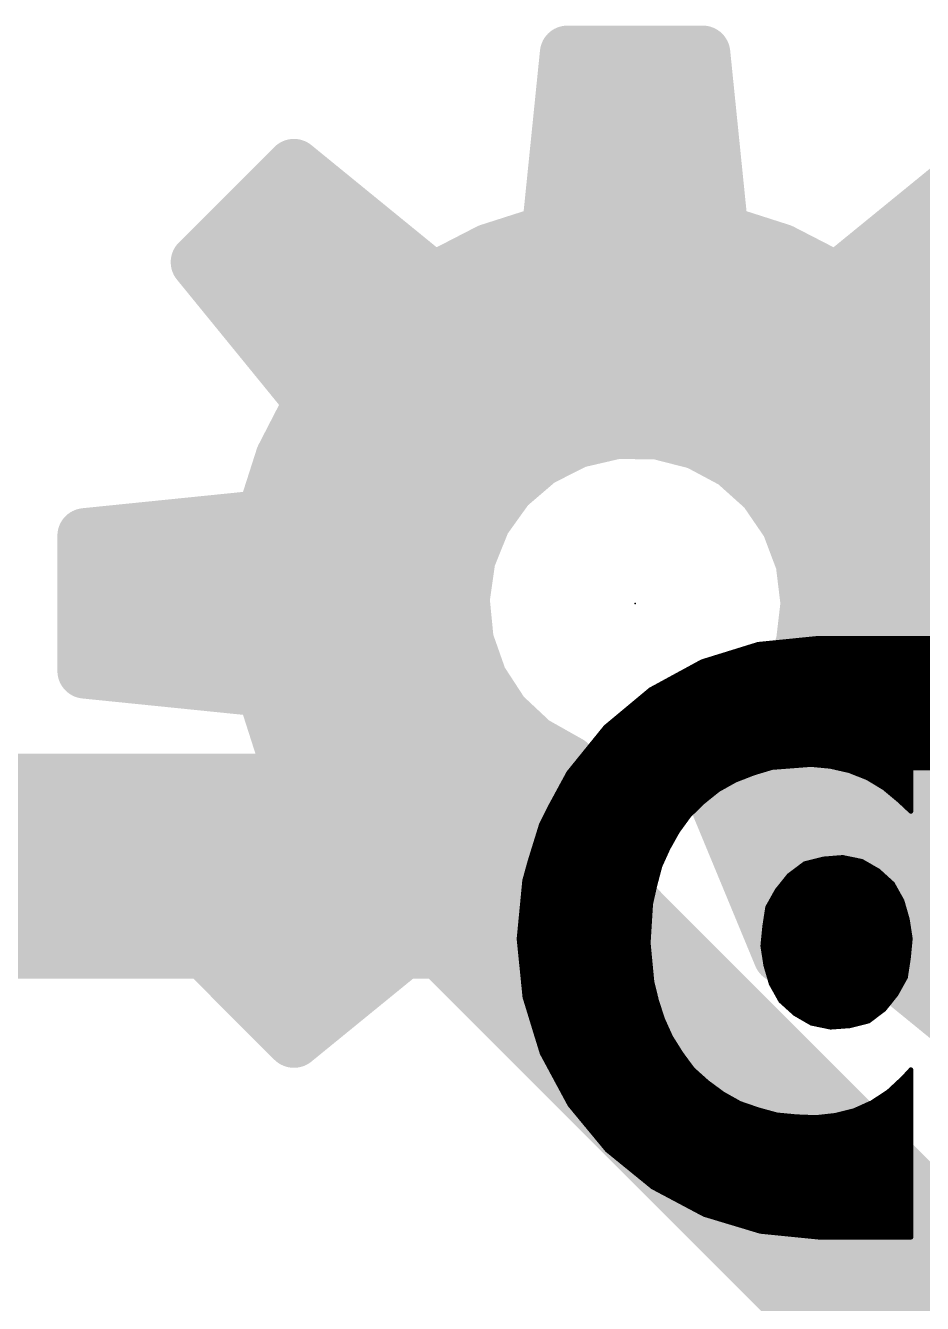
# Model space of a CAD drawing. Extents: x -33 to 53.6, y -18.3 to 32.5.
# Drawn here: x 18.67 to 21.098, y 16.52 to 19.979 of the extents above; entities that cross this region are included whole.
import ezdxf

# ---------------------------------------------------------------- set-up
doc = ezdxf.new("R2010")
doc.units = 0
for name, color, linetype in [('16', 132, 'CONTINUOUS'), ('21', 41, 'CONTINUOUS'), ('22', 40, 'CONTINUOUS'), ('24', 53, 'CONTINUOUS')]:
    doc.layers.add(name, color=color, linetype=linetype)

msp = doc.modelspace()

# ---------------------------------------------------------------- linework, layer by layer
at = {"layer": '16', "const_width": 0.6096}
for points in [[(19.8882, 17.7038), (12.7, 17.7038)], [(21.971, 15.621), (19.8882, 17.7038)]]:
    msp.add_lwpolyline(points, dxfattribs=at)
at = {"layer": '16', "const_width": 0.3048}
for points in [[(19.996, 17.8116, 1), (19.7804, 17.596)], [(19.8882, 17.5514, 1), (19.8882, 17.8562)]]:
    msp.add_lwpolyline(points, format="xyb", dxfattribs=at)
at = {"layer": '21', "const_width": 0.0127}
for points in [[(20.6527, 18.3041), (20.5012, 18.2571)], [(20.6419, 18.3007), (24.3635, 18.3007)], [(20.8106, 18.32), (20.6527, 18.3041)], [(20.7453, 18.3134), (24.2656, 18.3134)], [(20.8634, 18.3205), (20.8106, 18.32)], [(24.195, 18.3205), (20.8634, 18.3205)], [(20.5012, 18.2571), (20.3619, 18.1813)], [(20.5191, 18.2626), (24.489, 18.2626)], [(20.56, 18.2753), (24.4509, 18.2753)], [(20.6009, 18.288), (24.41, 18.288)], [(20.4413, 18.2245), (24.57, 18.2245)], [(20.4647, 18.2372), (24.5466, 18.2372)], [(20.488, 18.2499), (24.5219, 18.2499)], [(20.3712, 18.1864), (24.637, 18.1864)], [(20.3946, 18.1991), (24.6168, 18.1991)], [(20.4179, 18.2118), (24.5934, 18.2118)], [(20.3619, 18.1813), (20.2401, 18.0798)], [(20.3375, 18.161), (24.6737, 18.161)], [(20.3527, 18.1737), (24.6568, 18.1737)], [(20.2918, 18.1229), (24.7199, 18.1229)], [(20.307, 18.1356), (24.7045, 18.1356)], [(20.3223, 18.1483), (24.6891, 18.1483)], [(20.2461, 18.0848), (24.7628, 18.0848)], [(20.2613, 18.0975), (24.7498, 18.0975)], [(20.2766, 18.1102), (24.7353, 18.1102)], [(20.2401, 18.0798), (20.1403, 17.9566)], [(20.2236, 18.0594), (24.7876, 18.0594)], [(20.2339, 18.0721), (24.7758, 18.0721)], [(20.1927, 18.0213), (24.8191, 18.0213)], [(20.203, 18.034), (24.8086, 18.034)], [(20.2133, 18.0467), (24.7981, 18.0467)], [(20.1618, 17.9832), (24.8504, 17.9832)], [(20.1721, 17.9959), (24.84, 17.9959)], [(20.1824, 18.0086), (24.8296, 18.0086)], [(20.6907, 17.9707), (20.7961, 17.9788)], [(20.7961, 17.9788), (20.8486, 17.9738)], [(20.1403, 17.9566), (20.0899, 17.8637)], [(20.1341, 17.9451), (20.6138, 17.9451)], [(20.1413, 17.9578), (20.6482, 17.9578)], [(20.1516, 17.9705), (20.69, 17.9705)], [(20.5911, 17.9363), (20.6401, 17.9554)], [(20.6401, 17.9554), (20.6907, 17.9707)], [(20.8486, 17.9738), (20.9001, 17.9621)], [(20.8632, 17.9705), (24.2662, 17.9705)], [(20.9001, 17.9621), (20.9492, 17.9427)], [(20.9109, 17.9578), (21.0666, 17.9578)], [(20.9432, 17.9451), (21.0666, 17.9451)], [(21.0666, 17.9578), (21.0675, 17.9691)], [(21.0666, 17.852), (21.0666, 17.9578)], [(21.0675, 17.9691), (21.3726, 17.9691)], [(20.1203, 17.9197), (20.5614, 17.9197)], [(20.1272, 17.9324), (20.5842, 17.9324)], [(20.5039, 17.8775), (20.5449, 17.9105)], [(20.5449, 17.9105), (20.5911, 17.9363)], [(20.9492, 17.9427), (20.9944, 17.9154)], [(20.9663, 17.9324), (21.0666, 17.9324)], [(20.9872, 17.9197), (21.0666, 17.9197)], [(20.9944, 17.9154), (21.035, 17.8816)], [(20.0996, 17.8816), (20.509, 17.8816)], [(20.1065, 17.8943), (20.5248, 17.8943)], [(20.1134, 17.907), (20.5405, 17.907)], [(20.4661, 17.8408), (20.5039, 17.8775)], [(21.0044, 17.907), (21.0666, 17.907)], [(21.0197, 17.8943), (21.0666, 17.8943)], [(21.0349, 17.8816), (21.0666, 17.8816)], [(21.035, 17.8816), (21.0666, 17.852)], [(20.0899, 17.8637), (20.0663, 17.8165)], [(20.0798, 17.8435), (20.4689, 17.8435)], [(20.0861, 17.8562), (20.482, 17.8562)], [(20.0927, 17.8689), (20.4951, 17.8689)], [(20.435, 17.7981), (20.4661, 17.8408)], [(21.0485, 17.8689), (21.0666, 17.8689)], [(21.0621, 17.8562), (21.0666, 17.8562)], [(20.0663, 17.8165), (20.035, 17.7155)], [(20.0629, 17.8054), (20.4403, 17.8054)], [(20.0672, 17.8181), (20.4496, 17.8181)], [(20.0735, 17.8308), (20.4588, 17.8308)], [(20.055, 17.78), (20.4249, 17.78)], [(20.059, 17.7927), (20.432, 17.7927)], [(20.4093, 17.7521), (20.435, 17.7981)], [(20.0432, 17.7419), (20.4047, 17.7419)], [(20.0471, 17.7546), (20.4107, 17.7546)], [(20.0511, 17.7673), (20.4178, 17.7673)], [(20.3874, 17.704), (20.4093, 17.7521)], [(20.035, 17.7155), (20.021, 17.6646)], [(20.0318, 17.7038), (20.3873, 17.7038)], [(20.0353, 17.7165), (20.3931, 17.7165)], [(20.0393, 17.7292), (20.3989, 17.7292)], [(20.3739, 17.6529), (20.3874, 17.704)], [(20.7792, 17.7104), (20.7369, 17.6787)], [(20.7704, 17.7038), (20.9563, 17.7038)], [(20.83, 17.7233), (20.7792, 17.7104)], [(20.8033, 17.7165), (20.9342, 17.7165)], [(20.8818, 17.7275), (20.83, 17.7233)], [(20.9336, 17.7169), (20.8818, 17.7275)], [(20.9785, 17.691), (20.9336, 17.7169)], [(20.0248, 17.6784), (20.3806, 17.6784)], [(20.0283, 17.6911), (20.384, 17.6911)], [(20.7369, 17.6787), (20.7045, 17.6384)], [(20.7366, 17.6784), (20.9924, 17.6784)], [(20.7534, 17.6911), (20.9783, 17.6911)], [(21.017, 17.656), (20.9785, 17.691)], [(20.021, 17.6646), (20.0058, 17.5068)], [(20.0187, 17.6403), (20.371, 17.6403)], [(20.0199, 17.653), (20.3739, 17.653)], [(20.0213, 17.6657), (20.3773, 17.6657)], [(20.3623, 17.6014), (20.3739, 17.6529)], [(20.7045, 17.6384), (20.6787, 17.5923)], [(20.706, 17.6403), (21.0257, 17.6403)], [(20.7162, 17.653), (21.0187, 17.653)], [(20.7264, 17.6657), (21.0063, 17.6657)], [(21.0427, 17.6098), (21.017, 17.656)], [(20.015, 17.6022), (20.3624, 17.6022)], [(20.0162, 17.6149), (20.3653, 17.6149)], [(20.0175, 17.6276), (20.3682, 17.6276)], [(20.3557, 17.496), (20.3623, 17.6014)], [(20.6843, 17.6022), (21.0449, 17.6022)], [(20.6913, 17.6149), (21.0399, 17.6149)], [(20.6984, 17.6276), (21.0328, 17.6276)], [(21.0571, 17.5597), (21.0427, 17.6098)], [(20.0113, 17.5641), (20.36, 17.5641)], [(20.0126, 17.5768), (20.3607, 17.5768)], [(20.0138, 17.5895), (20.3615, 17.5895)], [(20.6787, 17.5923), (20.6707, 17.54)], [(20.6744, 17.5641), (21.0559, 17.5641)], [(20.6763, 17.5768), (21.0522, 17.5768)], [(20.6783, 17.5895), (21.0485, 17.5895)], [(20.0089, 17.5387), (20.3584, 17.5387)], [(20.0101, 17.5514), (20.3592, 17.5514)], [(20.6707, 17.54), (20.6656, 17.4878)], [(20.6705, 17.5387), (21.0603, 17.5387)], [(20.6724, 17.5514), (21.0584, 17.5514)], [(21.0651, 17.5075), (21.0571, 17.5597)], [(20.0058, 17.5068), (20.0217, 17.3489)], [(20.0064, 17.5133), (20.3568, 17.5133)], [(20.0064, 17.5006), (20.356, 17.5006)], [(20.0076, 17.526), (20.3576, 17.526)], [(20.3657, 17.3908), (20.3557, 17.496)], [(20.6669, 17.5006), (21.0644, 17.5006)], [(20.6681, 17.5133), (21.0642, 17.5133)], [(20.6693, 17.526), (21.0623, 17.526)], [(21.0601, 17.4552), (21.0651, 17.5075)], [(20.0077, 17.4879), (20.3565, 17.4879)], [(20.009, 17.4752), (20.3577, 17.4752)], [(20.0102, 17.4625), (20.3589, 17.4625)], [(20.6656, 17.4879), (21.0632, 17.4879)], [(20.6656, 17.4878), (20.6737, 17.4355)], [(20.6676, 17.4752), (21.062, 17.4752)], [(20.6695, 17.4625), (21.0608, 17.4625)], [(20.0115, 17.4498), (20.3601, 17.4498)], [(20.0128, 17.4371), (20.3613, 17.4371)], [(20.6715, 17.4498), (21.0593, 17.4498)], [(20.6734, 17.4371), (21.0573, 17.4371)], [(20.6737, 17.4355), (20.6883, 17.3856)], [(21.0521, 17.403), (21.0601, 17.4552)], [(20.0141, 17.4244), (20.3625, 17.4244)], [(20.0154, 17.4117), (20.3637, 17.4117)], [(20.0167, 17.399), (20.3649, 17.399)], [(20.3783, 17.3395), (20.3657, 17.3908)], [(20.6769, 17.4244), (21.0554, 17.4244)], [(20.6807, 17.4117), (21.0534, 17.4117)], [(20.6844, 17.399), (21.0499, 17.399)], [(21.0265, 17.3568), (21.0521, 17.403)], [(20.0179, 17.3863), (20.3668, 17.3863)], [(20.0192, 17.3736), (20.3699, 17.3736)], [(20.0205, 17.3609), (20.373, 17.3609)], [(20.6881, 17.3863), (21.0428, 17.3863)], [(20.6883, 17.3856), (20.7141, 17.3394)], [(20.695, 17.3736), (21.0358, 17.3736)], [(20.7021, 17.3609), (21.0288, 17.3609)], [(20.9941, 17.3163), (21.0265, 17.3568)], [(20.0217, 17.3489), (20.0683, 17.1973)], [(20.0219, 17.3482), (20.3762, 17.3482)], [(20.0258, 17.3355), (20.3796, 17.3355)], [(20.0297, 17.3228), (20.3837, 17.3228)], [(20.3946, 17.2894), (20.3783, 17.3395)], [(20.7092, 17.3482), (21.0196, 17.3482)], [(20.7141, 17.3394), (20.7527, 17.3045)], [(20.7184, 17.3355), (21.0095, 17.3355)], [(20.7325, 17.3228), (20.9993, 17.3228)], [(20.0336, 17.3101), (20.3878, 17.3101)], [(20.0375, 17.2974), (20.392, 17.2974)], [(20.4164, 17.2412), (20.3946, 17.2894)], [(20.7465, 17.3101), (20.9859, 17.3101)], [(20.7527, 17.3045), (20.7976, 17.2785)], [(20.765, 17.2974), (20.9691, 17.2974)], [(20.952, 17.2845), (20.9941, 17.3163)], [(20.0414, 17.2847), (20.3967, 17.2847)], [(20.0453, 17.272), (20.4024, 17.272)], [(20.0492, 17.2593), (20.4082, 17.2593)], [(20.7869, 17.2847), (20.9522, 17.2847)], [(20.7976, 17.2785), (20.8494, 17.2678)], [(20.8291, 17.272), (20.9026, 17.272)], [(20.8494, 17.2678), (20.9011, 17.2716)], [(20.9011, 17.2716), (20.952, 17.2845)], [(20.0531, 17.2466), (20.4139, 17.2466)], [(20.057, 17.2339), (20.421, 17.2339)], [(20.061, 17.2212), (20.429, 17.2212)], [(20.4444, 17.1966), (20.4164, 17.2412)], [(20.0649, 17.2085), (20.4369, 17.2085)], [(20.0683, 17.1973), (20.1435, 17.0577)], [(20.0691, 17.1958), (20.445, 17.1958)], [(20.0759, 17.1831), (20.4544, 17.1831)], [(20.4757, 17.1541), (20.4444, 17.1966)], [(20.0828, 17.1704), (20.4637, 17.1704)], [(20.0896, 17.1577), (20.4731, 17.1577)], [(20.5151, 17.1188), (20.4757, 17.1541)], [(21.0666, 17.1528), (21.0443, 17.1287)], [(21.0666, 16.7145), (21.0666, 17.1528)], [(20.0964, 17.145), (20.4859, 17.145)], [(20.1033, 17.1323), (20.5, 17.1323)], [(20.1101, 17.1196), (20.5142, 17.1196)], [(20.5574, 17.0876), (20.5151, 17.1188)], [(21.0443, 17.1287), (21.0056, 17.0929)], [(21.0344, 17.1196), (21.0666, 17.1196)], [(21.0476, 17.1323), (21.0666, 17.1323)], [(21.0594, 17.145), (21.0666, 17.145)], [(20.1169, 17.1069), (20.5313, 17.1069)], [(20.1238, 17.0942), (20.5485, 17.0942)], [(20.1306, 17.0815), (20.5684, 17.0815)], [(20.6035, 17.0617), (20.5574, 17.0876)], [(21.0056, 17.0929), (20.9614, 17.0639)], [(20.9882, 17.0815), (21.0666, 17.0815)], [(21.007, 17.0942), (21.0666, 17.0942)], [(21.0207, 17.1069), (21.0666, 17.1069)], [(20.1375, 17.0688), (20.591, 17.0688)], [(20.1435, 17.0577), (20.2446, 16.9355)], [(20.1447, 17.0561), (20.6198, 17.0561)], [(20.6534, 17.0445), (20.6035, 17.0617)], [(20.7042, 17.0306), (20.6534, 17.0445)], [(20.9614, 17.0639), (20.9133, 17.0422)], [(20.9441, 17.0561), (21.0666, 17.0561)], [(20.9689, 17.0688), (21.0666, 17.0688)], [(20.1553, 17.0434), (20.6573, 17.0434)], [(20.1658, 17.0307), (20.704, 17.0307)], [(20.1763, 17.018), (21.0666, 17.018)], [(20.7569, 17.0256), (20.7042, 17.0306)], [(20.8096, 17.0235), (20.7569, 17.0256)], [(20.8621, 17.0293), (20.8096, 17.0235)], [(20.9133, 17.0422), (20.8621, 17.0293)], [(20.8677, 17.0307), (21.0666, 17.0307)], [(20.916, 17.0434), (21.0666, 17.0434)], [(20.1868, 17.0053), (21.0666, 17.0053)], [(20.1973, 16.9926), (21.0666, 16.9926)], [(20.2078, 16.9799), (21.0666, 16.9799)], [(20.2183, 16.9672), (21.0666, 16.9672)], [(20.2288, 16.9545), (21.0666, 16.9545)], [(20.2394, 16.9418), (21.0666, 16.9418)], [(20.2446, 16.9355), (20.3675, 16.8354)], [(20.2524, 16.9291), (21.0666, 16.9291)], [(20.268, 16.9164), (21.0666, 16.9164)], [(20.2836, 16.9037), (21.0666, 16.9037)], [(20.2992, 16.891), (21.0666, 16.891)], [(20.3148, 16.8783), (21.0666, 16.8783)], [(20.3304, 16.8656), (21.0666, 16.8656)], [(20.346, 16.8529), (21.0666, 16.8529)], [(20.3616, 16.8402), (21.0666, 16.8402)], [(20.3675, 16.8354), (20.5075, 16.761)], [(20.3824, 16.8275), (21.0666, 16.8275)], [(20.4063, 16.8148), (21.0666, 16.8148)], [(20.4302, 16.8021), (21.0666, 16.8021)], [(20.4541, 16.7894), (21.0666, 16.7894)], [(20.478, 16.7767), (21.0666, 16.7767)], [(20.502, 16.764), (21.0666, 16.764)], [(20.5075, 16.761), (20.6593, 16.7153)], [(20.5399, 16.7513), (21.0666, 16.7513)], [(20.582, 16.7386), (21.0666, 16.7386)], [(20.6242, 16.7259), (21.0666, 16.7259)], [(20.6593, 16.7153), (20.8171, 16.6995)], [(20.6806, 16.7132), (21.0666, 16.7132)], [(20.8075, 16.7005), (21.0668, 16.7005)], [(20.8171, 16.6995), (21.0668, 16.6995)], [(21.0668, 16.6995), (21.0666, 16.7145)]]:
    msp.add_lwpolyline(points, dxfattribs=at)
at = {"layer": '21', "const_width": 0.0064}
for points in [[(20.6419, 18.3039, 1), (20.6419, 18.2975)], [(20.6524, 18.3072, 1), (20.6531, 18.3009)], [(20.6537, 18.301, 1), (20.6518, 18.3071)], [(20.7453, 18.3166, 1), (20.7453, 18.3102)], [(20.8106, 18.3232, 1), (20.8106, 18.3168)], [(20.8109, 18.3168, 1), (20.8103, 18.3231)], [(20.8634, 18.3237, 1), (20.8634, 18.3174)], [(20.8635, 18.3174, 1), (20.8634, 18.3237)], [(20.5003, 18.2601, 1), (20.5022, 18.254)], [(20.5027, 18.2543, 1), (20.4997, 18.2599)], [(20.5191, 18.2658, 1), (20.5191, 18.2594)], [(20.56, 18.2785, 1), (20.56, 18.2721)], [(20.6009, 18.2912, 1), (20.6009, 18.2848)], [(20.4413, 18.2277, 1), (20.4413, 18.2213)], [(20.4647, 18.2404, 1), (20.4647, 18.234)], [(20.488, 18.2531, 1), (20.488, 18.2467)], [(20.3712, 18.1896, 1), (20.3712, 18.1832)], [(20.3946, 18.2023, 1), (20.3946, 18.1959)], [(20.4179, 18.215, 1), (20.4179, 18.2086)], [(20.3375, 18.1642, 1), (20.3375, 18.1578)], [(20.3527, 18.1769, 1), (20.3527, 18.1705)], [(20.3604, 18.1841, 1), (20.3634, 18.1785)], [(20.3639, 18.1789, 1), (20.3598, 18.1838)], [(20.2918, 18.1261, 1), (20.2918, 18.1197)], [(20.307, 18.1388, 1), (20.307, 18.1324)], [(20.3223, 18.1515, 1), (20.3223, 18.1451)], [(20.2461, 18.088, 1), (20.2461, 18.0816)], [(20.2613, 18.1007, 1), (20.2613, 18.0943)], [(20.2766, 18.1134, 1), (20.2766, 18.107)], [(20.2236, 18.0626, 1), (20.2236, 18.0562)], [(20.2339, 18.0753, 1), (20.2339, 18.0689)], [(20.2381, 18.0822, 1), (20.2421, 18.0774)], [(20.2426, 18.0778, 1), (20.2376, 18.0818)], [(20.1927, 18.0245, 1), (20.1927, 18.0181)], [(20.203, 18.0372, 1), (20.203, 18.0308)], [(20.2133, 18.0499, 1), (20.2133, 18.0435)], [(20.1618, 17.9864, 1), (20.1618, 17.98)], [(20.1721, 17.9991, 1), (20.1721, 17.9927)], [(20.1824, 18.0118, 1), (20.1824, 18.0054)], [(20.7964, 17.9819, 1), (20.7958, 17.9756)], [(20.7963, 17.9756, 1), (20.7958, 17.982)], [(20.1341, 17.9483, 1), (20.1341, 17.9419)], [(20.1378, 17.9586, 1), (20.1428, 17.9546)], [(20.1431, 17.9551, 1), (20.1375, 17.9581)], [(20.1413, 17.961, 1), (20.1413, 17.9546)], [(20.1516, 17.9737, 1), (20.1516, 17.9673)], [(20.6138, 17.9419, 1), (20.6138, 17.9483)], [(20.6392, 17.9584, 1), (20.6411, 17.9523)], [(20.6413, 17.9524, 1), (20.639, 17.9583)], [(20.6482, 17.9546, 1), (20.6482, 17.961)], [(20.6905, 17.9739, 1), (20.691, 17.9675)], [(20.6917, 17.9677, 1), (20.6898, 17.9737)], [(20.69, 17.9673, 1), (20.69, 17.9737)], [(20.8494, 17.9769, 1), (20.8479, 17.9707)], [(20.8483, 17.9707, 1), (20.8489, 17.977)], [(20.8632, 17.9737, 1), (20.8632, 17.9673)], [(20.9013, 17.965, 1), (20.899, 17.9591)], [(20.8994, 17.959, 1), (20.9008, 17.9652)], [(20.9109, 17.961, 1), (20.9109, 17.9546)], [(20.9432, 17.9483, 1), (20.9432, 17.9419)], [(21.0698, 17.9578, 1), (21.0634, 17.9578)], [(21.0634, 17.9581, 1), (21.0698, 17.9575)], [(21.0675, 17.9723, 1), (21.0675, 17.9659)], [(21.0707, 17.9688, 1), (21.0644, 17.9693)], [(21.0666, 17.9546, 1), (21.0666, 17.961)], [(21.0666, 17.9419, 1), (21.0666, 17.9483)], [(20.1203, 17.9229, 1), (20.1203, 17.9165)], [(20.1272, 17.9356, 1), (20.1272, 17.9292)], [(20.5434, 17.9133, 1), (20.5465, 17.9078)], [(20.5469, 17.9081, 1), (20.5429, 17.913)], [(20.5614, 17.9165, 1), (20.5614, 17.9229)], [(20.5842, 17.9292, 1), (20.5842, 17.9356)], [(20.59, 17.9392, 1), (20.5923, 17.9333)], [(20.5927, 17.9335, 1), (20.5896, 17.939)], [(20.9509, 17.9454, 1), (20.9476, 17.94)], [(20.9481, 17.9398, 1), (20.9504, 17.9457)], [(20.9663, 17.9356, 1), (20.9663, 17.9292)], [(20.9872, 17.9229, 1), (20.9872, 17.9165)], [(20.9964, 17.9178, 1), (20.9924, 17.9129)], [(20.9928, 17.9126, 1), (20.996, 17.9181)], [(21.0666, 17.9292, 1), (21.0666, 17.9356)], [(21.0666, 17.9165, 1), (21.0666, 17.9229)], [(20.0996, 17.8848, 1), (20.0996, 17.8784)], [(20.1065, 17.8975, 1), (20.1065, 17.8911)], [(20.1134, 17.9102, 1), (20.1134, 17.9038)], [(20.5019, 17.88, 1), (20.5059, 17.875)], [(20.5061, 17.8752, 1), (20.5017, 17.8798)], [(20.509, 17.8784, 1), (20.509, 17.8848)], [(20.5248, 17.8911, 1), (20.5248, 17.8975)], [(20.5405, 17.9038, 1), (20.5405, 17.9102)], [(21.0044, 17.9102, 1), (21.0044, 17.9038)], [(21.0197, 17.8975, 1), (21.0197, 17.8911)], [(21.0349, 17.8848, 1), (21.0349, 17.8784)], [(21.0371, 17.8839, 1), (21.0328, 17.8792)], [(21.0329, 17.8791, 1), (21.037, 17.884)], [(21.0666, 17.9038, 1), (21.0666, 17.9102)], [(21.0666, 17.8911, 1), (21.0666, 17.8975)], [(21.0666, 17.8784, 1), (21.0666, 17.8848)], [(20.0798, 17.8467, 1), (20.0798, 17.8403)], [(20.0861, 17.8594, 1), (20.0861, 17.853)], [(20.0871, 17.8652, 1), (20.0926, 17.8621)], [(20.0927, 17.8622, 1), (20.087, 17.8651)], [(20.0927, 17.8721, 1), (20.0927, 17.8657)], [(20.4639, 17.8431, 1), (20.4683, 17.8385)], [(20.4687, 17.8389, 1), (20.4636, 17.8427)], [(20.4689, 17.8403, 1), (20.4689, 17.8467)], [(20.482, 17.853, 1), (20.482, 17.8594)], [(20.4951, 17.8657, 1), (20.4951, 17.8721)], [(21.0485, 17.8721, 1), (21.0485, 17.8657)], [(21.0621, 17.8594, 1), (21.0621, 17.853)], [(21.0634, 17.852, 1), (21.0698, 17.852)], [(21.0644, 17.8497, 1), (21.0688, 17.8543)], [(21.0666, 17.8657, 1), (21.0666, 17.8721)], [(21.0666, 17.853, 1), (21.0666, 17.8594)], [(20.0629, 17.8086, 1), (20.0629, 17.8022)], [(20.0635, 17.8179, 1), (20.0692, 17.815)], [(20.0694, 17.8155, 1), (20.0633, 17.8174)], [(20.0672, 17.8213, 1), (20.0672, 17.8149)], [(20.0735, 17.834, 1), (20.0735, 17.8276)], [(20.4403, 17.8022, 1), (20.4403, 17.8086)], [(20.4496, 17.8149, 1), (20.4496, 17.8213)], [(20.4588, 17.8276, 1), (20.4588, 17.834)], [(20.055, 17.7832, 1), (20.055, 17.7768)], [(20.059, 17.7959, 1), (20.059, 17.7895)], [(20.4249, 17.7768, 1), (20.4249, 17.7832)], [(20.4324, 17.7999, 1), (20.4375, 17.7962)], [(20.432, 17.7895, 1), (20.432, 17.7959)], [(20.4377, 17.7965, 1), (20.4322, 17.7996)], [(20.0432, 17.7451, 1), (20.0432, 17.7387)], [(20.0471, 17.7578, 1), (20.0471, 17.7514)], [(20.0511, 17.7705, 1), (20.0511, 17.7641)], [(20.4047, 17.7387, 1), (20.4047, 17.7451)], [(20.4066, 17.7536, 1), (20.4121, 17.7506)], [(20.4122, 17.7508, 1), (20.4065, 17.7534)], [(20.4107, 17.7514, 1), (20.4107, 17.7578)], [(20.4178, 17.7641, 1), (20.4178, 17.7705)], [(20.0318, 17.707, 1), (20.0318, 17.7006)], [(20.038, 17.7146, 1), (20.0319, 17.7163)], [(20.032, 17.7164, 1), (20.038, 17.7145)], [(20.0353, 17.7197, 1), (20.0353, 17.7133)], [(20.0393, 17.7324, 1), (20.0393, 17.726)], [(20.3845, 17.7053, 1), (20.3902, 17.7027)], [(20.3904, 17.7032, 1), (20.3843, 17.7048)], [(20.3873, 17.7006, 1), (20.3873, 17.707)], [(20.3931, 17.7133, 1), (20.3931, 17.7197)], [(20.3989, 17.726, 1), (20.3989, 17.7324)], [(20.7704, 17.707, 1), (20.7704, 17.7006)], [(20.7785, 17.7135, 1), (20.78, 17.7073)], [(20.7811, 17.7079, 1), (20.7773, 17.713)], [(20.8033, 17.7197, 1), (20.8033, 17.7133)], [(20.8298, 17.7264, 1), (20.8303, 17.7201)], [(20.8308, 17.7202, 1), (20.8292, 17.7263)], [(20.8824, 17.7306, 1), (20.8812, 17.7244)], [(20.8821, 17.7244, 1), (20.8815, 17.7307)], [(20.9352, 17.7196, 1), (20.932, 17.7141)], [(20.9329, 17.7138, 1), (20.9342, 17.72)], [(20.9342, 17.7133, 1), (20.9342, 17.7197)], [(20.9563, 17.7006, 1), (20.9563, 17.707)], [(20.0248, 17.6816, 1), (20.0248, 17.6752)], [(20.0283, 17.6943, 1), (20.0283, 17.6879)], [(20.3806, 17.6752, 1), (20.3806, 17.6816)], [(20.384, 17.6879, 1), (20.384, 17.6943)], [(20.7366, 17.6816, 1), (20.7366, 17.6752)], [(20.735, 17.6813, 1), (20.7388, 17.6762)], [(20.7394, 17.6767, 1), (20.7344, 17.6807)], [(20.7534, 17.6943, 1), (20.7534, 17.6879)], [(20.9806, 17.6933, 1), (20.9764, 17.6886)], [(20.9769, 17.6882, 1), (20.9801, 17.6937)], [(20.9783, 17.6879, 1), (20.9783, 17.6943)], [(20.9924, 17.6752, 1), (20.9924, 17.6816)], [(20.0187, 17.6435, 1), (20.0187, 17.6371)], [(20.0199, 17.6562, 1), (20.0199, 17.6498)], [(20.0242, 17.6643, 1), (20.0179, 17.6649)], [(20.018, 17.6654, 1), (20.0241, 17.6638)], [(20.0213, 17.6689, 1), (20.0213, 17.6625)], [(20.3708, 17.6537, 1), (20.377, 17.6521)], [(20.377, 17.6522, 1), (20.3708, 17.6536)], [(20.371, 17.6371, 1), (20.371, 17.6435)], [(20.3739, 17.6498, 1), (20.3739, 17.6562)], [(20.3773, 17.6625, 1), (20.3773, 17.6689)], [(20.702, 17.6404, 1), (20.7069, 17.6364)], [(20.7072, 17.6369, 1), (20.7017, 17.64)], [(20.706, 17.6435, 1), (20.706, 17.6371)], [(20.7162, 17.6562, 1), (20.7162, 17.6498)], [(20.7264, 17.6689, 1), (20.7264, 17.6625)], [(21.0063, 17.6625, 1), (21.0063, 17.6689)], [(21.0198, 17.6575, 1), (21.0142, 17.6544)], [(21.0149, 17.6536, 1), (21.0191, 17.6583)], [(21.0187, 17.6498, 1), (21.0187, 17.6562)], [(21.0257, 17.6371, 1), (21.0257, 17.6435)], [(20.015, 17.6054, 1), (20.015, 17.599)], [(20.0162, 17.6181, 1), (20.0162, 17.6117)], [(20.0175, 17.6308, 1), (20.0175, 17.6244)], [(20.3654, 17.6012, 1), (20.3591, 17.6016)], [(20.3592, 17.6021, 1), (20.3654, 17.6007)], [(20.3624, 17.599, 1), (20.3624, 17.6054)], [(20.3653, 17.6117, 1), (20.3653, 17.6181)], [(20.3682, 17.6244, 1), (20.3682, 17.6308)], [(20.6843, 17.6054, 1), (20.6843, 17.599)], [(20.6913, 17.6181, 1), (20.6913, 17.6117)], [(20.6984, 17.6308, 1), (20.6984, 17.6244)], [(21.0328, 17.6244, 1), (21.0328, 17.6308)], [(21.0458, 17.6107, 1), (21.0397, 17.6089)], [(21.0399, 17.6117, 1), (21.0399, 17.6181)], [(21.0399, 17.6083, 1), (21.0455, 17.6113)], [(21.0449, 17.599, 1), (21.0449, 17.6054)], [(20.0113, 17.5673, 1), (20.0113, 17.5609)], [(20.0126, 17.58, 1), (20.0126, 17.5736)], [(20.0138, 17.5927, 1), (20.0138, 17.5863)], [(20.36, 17.5609, 1), (20.36, 17.5673)], [(20.3607, 17.5736, 1), (20.3607, 17.58)], [(20.3615, 17.5863, 1), (20.3615, 17.5927)], [(20.6744, 17.5673, 1), (20.6744, 17.5609)], [(20.6763, 17.58, 1), (20.6763, 17.5736)], [(20.6783, 17.5927, 1), (20.6783, 17.5863)], [(20.6759, 17.5938, 1), (20.6815, 17.5907)], [(20.6818, 17.5918, 1), (20.6756, 17.5927)], [(21.0485, 17.5863, 1), (21.0485, 17.5927)], [(21.0522, 17.5736, 1), (21.0522, 17.58)], [(21.0559, 17.5609, 1), (21.0559, 17.5673)], [(20.0089, 17.5419, 1), (20.0089, 17.5355)], [(20.0101, 17.5546, 1), (20.0101, 17.5482)], [(20.3584, 17.5355, 1), (20.3584, 17.5419)], [(20.3592, 17.5482, 1), (20.3592, 17.5546)], [(20.6705, 17.5419, 1), (20.6705, 17.5355)], [(20.6738, 17.5397, 1), (20.6675, 17.5403)], [(20.6675, 17.5405, 1), (20.6738, 17.5395)], [(20.6724, 17.5546, 1), (20.6724, 17.5482)], [(21.0603, 17.5602, 1), (21.054, 17.5593)], [(21.0541, 17.5589, 1), (21.0602, 17.5606)], [(21.0584, 17.5482, 1), (21.0584, 17.5546)], [(21.0603, 17.5355, 1), (21.0603, 17.5419)], [(20.0089, 17.5071, 1), (20.0026, 17.5064)], [(20.0026, 17.5071, 1), (20.0089, 17.5065)], [(20.0064, 17.5165, 1), (20.0064, 17.5101)], [(20.0064, 17.5038, 1), (20.0064, 17.4974)], [(20.0076, 17.5292, 1), (20.0076, 17.5228)], [(20.3589, 17.4963, 1), (20.3526, 17.4957)], [(20.356, 17.4974, 1), (20.356, 17.5038)], [(20.3568, 17.5101, 1), (20.3568, 17.5165)], [(20.3576, 17.5228, 1), (20.3576, 17.5292)], [(20.6669, 17.5038, 1), (20.6669, 17.4974)], [(20.6681, 17.5165, 1), (20.6681, 17.5101)], [(20.6693, 17.5292, 1), (20.6693, 17.5228)], [(21.0682, 17.5072, 1), (21.0619, 17.5078)], [(21.0619, 17.507, 1), (21.0682, 17.508)], [(21.0623, 17.5228, 1), (21.0623, 17.5292)], [(21.0642, 17.5101, 1), (21.0642, 17.5165)], [(21.0644, 17.4974, 1), (21.0644, 17.5038)], [(20.0077, 17.4911, 1), (20.0077, 17.4847)], [(20.009, 17.4784, 1), (20.009, 17.472)], [(20.0102, 17.4657, 1), (20.0102, 17.4593)], [(20.3526, 17.4962, 1), (20.3589, 17.4958)], [(20.3565, 17.4847, 1), (20.3565, 17.4911)], [(20.3577, 17.472, 1), (20.3577, 17.4784)], [(20.3589, 17.4593, 1), (20.3589, 17.4657)], [(20.6656, 17.4911, 1), (20.6656, 17.4847)], [(20.6688, 17.4883, 1), (20.6625, 17.4873)], [(20.6625, 17.4881, 1), (20.6688, 17.4875)], [(20.6676, 17.4784, 1), (20.6676, 17.472)], [(20.6695, 17.4657, 1), (20.6695, 17.4593)], [(21.0608, 17.4593, 1), (21.0608, 17.4657)], [(21.062, 17.472, 1), (21.062, 17.4784)], [(21.0632, 17.4847, 1), (21.0632, 17.4911)], [(20.0115, 17.453, 1), (20.0115, 17.4466)], [(20.0128, 17.4403, 1), (20.0128, 17.4339)], [(20.3601, 17.4466, 1), (20.3601, 17.453)], [(20.3613, 17.4339, 1), (20.3613, 17.4403)], [(20.6715, 17.453, 1), (20.6715, 17.4466)], [(20.6734, 17.4403, 1), (20.6734, 17.4339)], [(20.6767, 17.4364, 1), (20.6706, 17.4346)], [(20.6705, 17.435, 1), (20.6768, 17.436)], [(21.0569, 17.4555, 1), (21.0633, 17.4549)], [(21.0632, 17.4547, 1), (21.057, 17.4557)], [(21.0573, 17.4339, 1), (21.0573, 17.4403)], [(21.0593, 17.4466, 1), (21.0593, 17.453)], [(20.0141, 17.4276, 1), (20.0141, 17.4212)], [(20.0154, 17.4149, 1), (20.0154, 17.4085)], [(20.0167, 17.4022, 1), (20.0167, 17.3958)], [(20.3625, 17.4212, 1), (20.3625, 17.4276)], [(20.3687, 17.3916, 1), (20.3626, 17.3901)], [(20.3637, 17.4085, 1), (20.3637, 17.4149)], [(20.3649, 17.3958, 1), (20.3649, 17.4022)], [(20.6769, 17.4276, 1), (20.6769, 17.4212)], [(20.6807, 17.4149, 1), (20.6807, 17.4085)], [(20.6844, 17.4022, 1), (20.6844, 17.3958)], [(21.0489, 17.4035, 1), (21.0552, 17.4025)], [(21.0549, 17.4014, 1), (21.0493, 17.4045)], [(21.0499, 17.3958, 1), (21.0499, 17.4022)], [(21.0534, 17.4085, 1), (21.0534, 17.4149)], [(21.0554, 17.4212, 1), (21.0554, 17.4276)], [(20.0179, 17.3895, 1), (20.0179, 17.3831)], [(20.0192, 17.3768, 1), (20.0192, 17.3704)], [(20.0205, 17.3641, 1), (20.0205, 17.3577)], [(20.3625, 17.3905, 1), (20.3688, 17.3911)], [(20.3668, 17.3831, 1), (20.3668, 17.3895)], [(20.3699, 17.3704, 1), (20.3699, 17.3768)], [(20.373, 17.3577, 1), (20.373, 17.3641)], [(20.6881, 17.3895, 1), (20.6881, 17.3831)], [(20.6911, 17.3871, 1), (20.6856, 17.384)], [(20.6853, 17.3847, 1), (20.6914, 17.3864)], [(20.695, 17.3768, 1), (20.695, 17.3704)], [(20.7021, 17.3641, 1), (20.7021, 17.3577)], [(21.0289, 17.3548, 1), (21.024, 17.3587)], [(21.0288, 17.3577, 1), (21.0288, 17.3641)], [(21.0358, 17.3704, 1), (21.0358, 17.3768)], [(21.0428, 17.3831, 1), (21.0428, 17.3895)], [(20.0185, 17.3486, 1), (20.0249, 17.3492)], [(20.0247, 17.3498, 1), (20.0187, 17.348)], [(20.0219, 17.3514, 1), (20.0219, 17.345)], [(20.0258, 17.3387, 1), (20.0258, 17.3323)], [(20.0297, 17.326, 1), (20.0297, 17.3196)], [(20.3813, 17.3405, 1), (20.3753, 17.3385)], [(20.3752, 17.3387, 1), (20.3814, 17.3402)], [(20.3762, 17.345, 1), (20.3762, 17.3514)], [(20.3796, 17.3323, 1), (20.3796, 17.3387)], [(20.3837, 17.3196, 1), (20.3837, 17.326)], [(20.7092, 17.3514, 1), (20.7092, 17.345)], [(20.7162, 17.3418, 1), (20.712, 17.337)], [(20.7113, 17.3378, 1), (20.7169, 17.3409)], [(20.7184, 17.3387, 1), (20.7184, 17.3323)], [(20.7325, 17.326, 1), (20.7325, 17.3196)], [(20.9993, 17.3196, 1), (20.9993, 17.326)], [(21.0095, 17.3323, 1), (21.0095, 17.3387)], [(21.0196, 17.345, 1), (21.0196, 17.3514)], [(21.0237, 17.3583, 1), (21.0292, 17.3552)], [(20.0336, 17.3133, 1), (20.0336, 17.3069)], [(20.0375, 17.3006, 1), (20.0375, 17.2942)], [(20.3878, 17.3069, 1), (20.3878, 17.3133)], [(20.3975, 17.2907, 1), (20.3917, 17.2881)], [(20.3915, 17.2884, 1), (20.3976, 17.2904)], [(20.392, 17.2942, 1), (20.392, 17.3006)], [(20.7465, 17.3133, 1), (20.7465, 17.3069)], [(20.7543, 17.3072, 1), (20.7511, 17.3018)], [(20.7506, 17.3021, 1), (20.7549, 17.3069)], [(20.765, 17.3006, 1), (20.765, 17.2942)], [(20.9691, 17.2942, 1), (20.9691, 17.3006)], [(20.9859, 17.3069, 1), (20.9859, 17.3133)], [(20.9917, 17.3183, 1), (20.9966, 17.3143)], [(20.9961, 17.3138, 1), (20.9922, 17.3189)], [(20.0414, 17.2879, 1), (20.0414, 17.2815)], [(20.0453, 17.2752, 1), (20.0453, 17.2688)], [(20.0492, 17.2625, 1), (20.0492, 17.2561)], [(20.3967, 17.2815, 1), (20.3967, 17.2879)], [(20.4024, 17.2688, 1), (20.4024, 17.2752)], [(20.4082, 17.2561, 1), (20.4082, 17.2625)], [(20.7869, 17.2879, 1), (20.7869, 17.2815)], [(20.7982, 17.2816, 1), (20.797, 17.2754)], [(20.796, 17.2757, 1), (20.7992, 17.2812)], [(20.8291, 17.2752, 1), (20.8291, 17.2688)], [(20.8491, 17.271, 1), (20.8496, 17.2647)], [(20.8487, 17.2647, 1), (20.85, 17.2709)], [(20.9004, 17.2747, 1), (20.9019, 17.2686)], [(20.9014, 17.2685, 1), (20.9009, 17.2748)], [(20.9026, 17.2688, 1), (20.9026, 17.2752)], [(20.95, 17.287, 1), (20.9539, 17.2819)], [(20.9527, 17.2814, 1), (20.9512, 17.2876)], [(20.9522, 17.2815, 1), (20.9522, 17.2879)], [(20.0531, 17.2498, 1), (20.0531, 17.2434)], [(20.057, 17.2371, 1), (20.057, 17.2307)], [(20.061, 17.2244, 1), (20.061, 17.218)], [(20.4191, 17.2429, 1), (20.4137, 17.2395)], [(20.4135, 17.2399, 1), (20.4193, 17.2425)], [(20.4139, 17.2434, 1), (20.4139, 17.2498)], [(20.421, 17.2307, 1), (20.421, 17.2371)], [(20.429, 17.218, 1), (20.429, 17.2244)], [(20.0649, 17.2117, 1), (20.0649, 17.2053)], [(20.0711, 17.1988, 1), (20.0655, 17.1958)], [(20.0653, 17.1964, 1), (20.0713, 17.1982)], [(20.0691, 17.199, 1), (20.0691, 17.1926)], [(20.0759, 17.1863, 1), (20.0759, 17.1799)], [(20.4369, 17.2053, 1), (20.4369, 17.2117)], [(20.447, 17.1985, 1), (20.4418, 17.1948)], [(20.4417, 17.1949, 1), (20.4471, 17.1983)], [(20.445, 17.1926, 1), (20.445, 17.199)], [(20.4544, 17.1799, 1), (20.4544, 17.1863)], [(20.0828, 17.1736, 1), (20.0828, 17.1672)], [(20.0896, 17.1609, 1), (20.0896, 17.1545)], [(20.4637, 17.1672, 1), (20.4637, 17.1736)], [(20.4779, 17.1565, 1), (20.4736, 17.1517)], [(20.4731, 17.1545, 1), (20.4731, 17.1609)], [(20.4732, 17.1522, 1), (20.4783, 17.156)], [(21.0698, 17.1528, 1), (21.0634, 17.1528)], [(21.0689, 17.1506, 1), (21.0643, 17.1549)], [(20.0964, 17.1482, 1), (20.0964, 17.1418)], [(20.1033, 17.1355, 1), (20.1033, 17.1291)], [(20.1101, 17.1228, 1), (20.1101, 17.1164)], [(20.4859, 17.1418, 1), (20.4859, 17.1482)], [(20.5, 17.1291, 1), (20.5, 17.1355)], [(20.517, 17.1213, 1), (20.5132, 17.1162)], [(20.513, 17.1164, 1), (20.5172, 17.1212)], [(20.5142, 17.1164, 1), (20.5142, 17.1228)], [(21.0344, 17.1228, 1), (21.0344, 17.1164)], [(21.0419, 17.1309, 1), (21.0466, 17.1266)], [(21.0464, 17.1264, 1), (21.0421, 17.1311)], [(21.0476, 17.1355, 1), (21.0476, 17.1291)], [(21.0594, 17.1482, 1), (21.0594, 17.1418)], [(21.0666, 17.1418, 1), (21.0666, 17.1482)], [(21.0666, 17.1291, 1), (21.0666, 17.1355)], [(21.0666, 17.1164, 1), (21.0666, 17.1228)], [(20.1169, 17.1101, 1), (20.1169, 17.1037)], [(20.1238, 17.0974, 1), (20.1238, 17.091)], [(20.1306, 17.0847, 1), (20.1306, 17.0783)], [(20.5313, 17.1037, 1), (20.5313, 17.1101)], [(20.5485, 17.091, 1), (20.5485, 17.0974)], [(20.559, 17.0904, 1), (20.5559, 17.0849)], [(20.5556, 17.0851, 1), (20.5593, 17.0902)], [(20.5684, 17.0783, 1), (20.5684, 17.0847)], [(20.9882, 17.0847, 1), (20.9882, 17.0783)], [(21.0034, 17.0952, 1), (21.0077, 17.0905)], [(21.007, 17.0974, 1), (21.007, 17.091)], [(21.0073, 17.0902, 1), (21.0038, 17.0955)], [(21.0207, 17.1101, 1), (21.0207, 17.1037)], [(21.0666, 17.1037, 1), (21.0666, 17.1101)], [(21.0666, 17.091, 1), (21.0666, 17.0974)], [(21.0666, 17.0783, 1), (21.0666, 17.0847)], [(20.1375, 17.072, 1), (20.1375, 17.0656)], [(20.1459, 17.0597, 1), (20.141, 17.0556)], [(20.1407, 17.0562, 1), (20.1462, 17.0592)], [(20.1447, 17.0593, 1), (20.1447, 17.0529)], [(20.591, 17.0656, 1), (20.591, 17.072)], [(20.6046, 17.0647, 1), (20.6025, 17.0587)], [(20.602, 17.059, 1), (20.6051, 17.0645)], [(20.6198, 17.0529, 1), (20.6198, 17.0593)], [(20.6542, 17.0475, 1), (20.6525, 17.0414)], [(20.6523, 17.0415, 1), (20.6544, 17.0475)], [(20.9441, 17.0593, 1), (20.9441, 17.0529)], [(20.9597, 17.0666, 1), (20.9632, 17.0613)], [(20.9627, 17.061, 1), (20.9601, 17.0668)], [(20.9689, 17.072, 1), (20.9689, 17.0656)], [(21.0666, 17.0656, 1), (21.0666, 17.072)], [(21.0666, 17.0529, 1), (21.0666, 17.0593)], [(20.1553, 17.0466, 1), (20.1553, 17.0402)], [(20.1658, 17.0339, 1), (20.1658, 17.0275)], [(20.1763, 17.0212, 1), (20.1763, 17.0148)], [(20.6573, 17.0402, 1), (20.6573, 17.0466)], [(20.7045, 17.0338, 1), (20.7039, 17.0275)], [(20.7034, 17.0276, 1), (20.7051, 17.0337)], [(20.704, 17.0275, 1), (20.704, 17.0339)], [(20.757, 17.0288, 1), (20.7568, 17.0225)], [(20.7566, 17.0225, 1), (20.7572, 17.0288)], [(20.8092, 17.0266, 1), (20.8099, 17.0203)], [(20.8095, 17.0203, 1), (20.8097, 17.0267)], [(20.8613, 17.0324, 1), (20.8629, 17.0262)], [(20.8624, 17.0261, 1), (20.8617, 17.0324)], [(20.8677, 17.0339, 1), (20.8677, 17.0275)], [(20.912, 17.0451, 1), (20.9146, 17.0393)], [(20.9141, 17.0391, 1), (20.9125, 17.0453)], [(20.916, 17.0466, 1), (20.916, 17.0402)], [(21.0666, 17.0402, 1), (21.0666, 17.0466)], [(21.0666, 17.0275, 1), (21.0666, 17.0339)], [(21.0666, 17.0148, 1), (21.0666, 17.0212)], [(20.1868, 17.0085, 1), (20.1868, 17.0021)], [(20.1973, 16.9958, 1), (20.1973, 16.9894)], [(20.2078, 16.9831, 1), (20.2078, 16.9767)], [(21.0666, 17.0021, 1), (21.0666, 17.0085)], [(21.0666, 16.9894, 1), (21.0666, 16.9958)], [(21.0666, 16.9767, 1), (21.0666, 16.9831)], [(20.2183, 16.9704, 1), (20.2183, 16.964)], [(20.2288, 16.9577, 1), (20.2288, 16.9513)], [(20.2394, 16.945, 1), (20.2394, 16.9386)], [(21.0666, 16.964, 1), (21.0666, 16.9704)], [(21.0666, 16.9513, 1), (21.0666, 16.9577)], [(21.0666, 16.9386, 1), (21.0666, 16.945)], [(20.2466, 16.938, 1), (20.2426, 16.933)], [(20.2421, 16.9335, 1), (20.247, 16.9375)], [(20.2524, 16.9323, 1), (20.2524, 16.9259)], [(20.268, 16.9196, 1), (20.268, 16.9132)], [(21.0666, 16.9259, 1), (21.0666, 16.9323)], [(21.0666, 16.9132, 1), (21.0666, 16.9196)], [(20.2836, 16.9069, 1), (20.2836, 16.9005)], [(20.2992, 16.8942, 1), (20.2992, 16.8878)], [(20.3148, 16.8815, 1), (20.3148, 16.8751)], [(21.0666, 16.9005, 1), (21.0666, 16.9069)], [(21.0666, 16.8878, 1), (21.0666, 16.8942)], [(21.0666, 16.8751, 1), (21.0666, 16.8815)], [(20.3304, 16.8688, 1), (20.3304, 16.8624)], [(20.346, 16.8561, 1), (20.346, 16.8497)], [(20.3616, 16.8434, 1), (20.3616, 16.837)], [(21.0666, 16.8624, 1), (21.0666, 16.8688)], [(21.0666, 16.8497, 1), (21.0666, 16.8561)], [(21.0666, 16.837, 1), (21.0666, 16.8434)], [(20.369, 16.8382, 1), (20.366, 16.8326)], [(20.3655, 16.8329, 1), (20.3695, 16.8379)], [(20.3824, 16.8307, 1), (20.3824, 16.8243)], [(20.4063, 16.818, 1), (20.4063, 16.8116)], [(21.0666, 16.8243, 1), (21.0666, 16.8307)], [(21.0666, 16.8116, 1), (21.0666, 16.818)], [(20.4302, 16.8053, 1), (20.4302, 16.7989)], [(20.4541, 16.7926, 1), (20.4541, 16.7862)], [(20.478, 16.7799, 1), (20.478, 16.7735)], [(21.0666, 16.7989, 1), (21.0666, 16.8053)], [(21.0666, 16.7862, 1), (21.0666, 16.7926)], [(21.0666, 16.7735, 1), (21.0666, 16.7799)], [(20.502, 16.7672, 1), (20.502, 16.7608)], [(20.5084, 16.7641, 1), (20.5066, 16.758)], [(20.506, 16.7582, 1), (20.509, 16.7639)], [(20.5399, 16.7545, 1), (20.5399, 16.7481)], [(20.582, 16.7418, 1), (20.582, 16.7354)], [(21.0666, 16.7608, 1), (21.0666, 16.7672)], [(21.0666, 16.7481, 1), (21.0666, 16.7545)], [(21.0666, 16.7354, 1), (21.0666, 16.7418)], [(20.6242, 16.7291, 1), (20.6242, 16.7227)], [(20.6596, 16.7185, 1), (20.659, 16.7122)], [(20.6584, 16.7123, 1), (20.6602, 16.7184)], [(20.6806, 16.7164, 1), (20.6806, 16.71)], [(20.8075, 16.7037, 1), (20.8075, 16.6973)], [(20.8171, 16.7027, 1), (20.8171, 16.6964)], [(20.8168, 16.6964, 1), (20.8175, 16.7027)], [(21.0698, 16.7145, 1), (21.0634, 16.7145)], [(21.0634, 16.7145, 1), (21.0698, 16.7145)], [(21.0666, 16.7227, 1), (21.0666, 16.7291)], [(21.0666, 16.71, 1), (21.0666, 16.7164)], [(21.0668, 16.6973, 1), (21.0668, 16.7037)], [(21.0668, 16.6964, 1), (21.0668, 16.7027)], [(21.0636, 16.6995, 1), (21.0699, 16.6996)]]:
    msp.add_lwpolyline(points, format="xyb", dxfattribs=at)
at = {"layer": '22', "const_width": 0.15}
for points in [[(20.088, 19.4199), (20.1372, 19.9038)], [(20.1372, 19.9038), (20.5028, 19.9038)], [(20.5028, 19.9038), (20.552, 19.4199)], [(20.1266, 19.8), (20.5134, 19.8)], [(20.1114, 19.65), (20.5286, 19.65)], [(19.138, 19.3385), (19.3965, 19.597)], [(19.3965, 19.597), (19.7735, 19.2896)], [(20.8665, 19.2896), (21.2435, 19.597)], [(19.2995, 19.5), (19.5155, 19.5)], [(20.0961, 19.5), (20.5439, 19.5)], [(21.1245, 19.5), (21.3405, 19.5)], [(19.9253, 19.3678), (20.088, 19.4199)], [(20.552, 19.4199), (20.7147, 19.3678)], [(19.7735, 19.2896), (19.9253, 19.3678)], [(20.7147, 19.3678), (20.8665, 19.2896)], [(19.4454, 18.9615), (19.138, 19.3385)], [(19.1495, 19.35), (19.6994, 19.35)], [(19.8908, 19.35), (20.7492, 19.35)], [(20.9406, 19.35), (21.4905, 19.35)], [(19.2509, 19.2), (21.3891, 19.2)], [(19.3732, 19.05), (21.2668, 19.05)], [(19.3672, 18.8097), (19.4454, 18.9615)], [(19.4137, 18.9), (21.2263, 18.9)], [(20.269, 18.8808), (20.1598, 18.8554)], [(20.3812, 18.8796), (20.269, 18.8808)], [(20.4899, 18.8518), (20.3812, 18.8796)], [(20.1598, 18.8554), (20.0597, 18.8046)], [(20.5889, 18.7989), (20.4899, 18.8518)], [(19.3151, 18.647), (19.3672, 18.8097)], [(20.0597, 18.8046), (19.9745, 18.7316)], [(20.6724, 18.724), (20.5889, 18.7989)], [(19.3481, 18.75), (19.996, 18.75)], [(20.6434, 18.75), (21.2919, 18.75)], [(19.9745, 18.7316), (19.9092, 18.6404)], [(20.7358, 18.6314), (20.6724, 18.724)], [(18.8312, 18.5978), (19.3151, 18.647)], [(19.9092, 18.6404), (19.8673, 18.5363)], [(20.7753, 18.5264), (20.7358, 18.6314)], [(18.8312, 18.2322), (18.8312, 18.5978)], [(18.8528, 18.6), (19.8929, 18.6)], [(20.7476, 18.6), (21.7872, 18.6)], [(19.8673, 18.5363), (19.8515, 18.4252)], [(20.7888, 18.415), (20.7753, 18.5264)], [(18.8312, 18.45), (19.855, 18.45)], [(20.7846, 18.45), (21.8088, 18.45)], [(19.8515, 18.4252), (19.8625, 18.3135)], [(20.7759, 18.3056), (20.7888, 18.415)], [(18.8312, 18.3), (19.8672, 18.3)], [(19.8625, 18.3135), (19.8997, 18.2077)], [(20.7377, 18.2022), (20.7759, 18.3056)], [(20.7738, 18.3), (21.8088, 18.3)], [(19.3151, 18.183), (18.8312, 18.2322)], [(19.8997, 18.2077), (19.961, 18.1137)], [(20.6765, 18.1105), (20.7377, 18.2022)], [(19.3672, 18.0203), (19.3151, 18.183)], [(19.3257, 18.15), (19.9373, 18.15)], [(20.7029, 18.15), (21.3143, 18.15)], [(19.961, 18.1137), (20.0428, 18.037)], [(20.5956, 18.0357), (20.6765, 18.1105)], [(19.4454, 17.8685), (19.3672, 18.0203)], [(20.0428, 18.037), (20.1406, 17.9819)], [(20.4994, 17.9819), (20.5956, 18.0357)], [(19.3777, 18), (20.1085, 18)], [(20.1406, 17.9819), (19.9253, 17.4622)], [(20.7147, 17.4622), (20.4994, 17.9819)], [(20.5317, 18), (21.2623, 18)], [(19.138, 17.4915), (19.4454, 17.8685)], [(19.4303, 17.85), (20.086, 17.85)], [(20.554, 17.85), (21.2097, 17.85)], [(19.308, 17.7), (20.0238, 17.7)], [(20.6162, 17.7), (21.332, 17.7)], [(19.1857, 17.55), (19.9617, 17.55)], [(19.7735, 17.5404), (19.3965, 17.233)], [(19.9253, 17.4622), (19.7735, 17.5404)], [(20.6783, 17.55), (21.4543, 17.55)], [(20.8665, 17.5404), (20.7147, 17.4622)], [(21.2435, 17.233), (20.8665, 17.5404)], [(19.3965, 17.233), (19.138, 17.4915)], [(19.2295, 17.4), (19.6013, 17.4)], [(21.0387, 17.4), (21.4105, 17.4)], [(19.3795, 17.25), (19.4174, 17.25)]]:
    msp.add_lwpolyline(points, dxfattribs=at)
at = {"layer": '22', "const_width": 0.075}
for points in [[(20.1372, 19.9413, 1), (20.1372, 19.8663)], [(20.1745, 19.9, 1), (20.0999, 19.9076)], [(20.5401, 19.9076, 1), (20.4655, 19.9)], [(20.5028, 19.8663, 1), (20.5028, 19.9413)], [(20.1266, 19.8375, 1), (20.1266, 19.7625)], [(20.5134, 19.7625, 1), (20.5134, 19.8375)], [(20.1114, 19.6875, 1), (20.1114, 19.6125)], [(20.5286, 19.6125, 1), (20.5286, 19.6875)], [(19.4202, 19.6261, 1), (19.3728, 19.5679)], [(19.423, 19.5705, 1), (19.37, 19.6235)], [(19.2995, 19.5375, 1), (19.2995, 19.4625)], [(19.5155, 19.4625, 1), (19.5155, 19.5375)], [(20.0961, 19.5375, 1), (20.0961, 19.4625)], [(20.5439, 19.4625, 1), (20.5439, 19.5375)], [(21.1245, 19.5375, 1), (21.1245, 19.4625)], [(20.0994, 19.3842, 1), (20.0766, 19.4556)], [(20.5634, 19.4556, 1), (20.5406, 19.3842)], [(19.9139, 19.4035, 1), (19.9368, 19.3321)], [(19.9425, 19.3345, 1), (19.9082, 19.4012)], [(20.0507, 19.4237, 1), (20.1253, 19.4161)], [(20.5147, 19.4161, 1), (20.5893, 19.4237)], [(20.7318, 19.4012, 1), (20.6975, 19.3345)], [(20.7032, 19.3321, 1), (20.7261, 19.4035)], [(19.1671, 19.3622, 1), (19.1089, 19.3148)], [(19.1115, 19.365, 1), (19.1645, 19.312)], [(19.1495, 19.3875, 1), (19.1495, 19.3125)], [(19.6994, 19.3125, 1), (19.6994, 19.3875)], [(19.8908, 19.3875, 1), (19.8908, 19.3125)], [(20.7492, 19.3125, 1), (20.7492, 19.3875)], [(20.9406, 19.3875, 1), (20.9406, 19.3125)], [(19.7563, 19.3229, 1), (19.7907, 19.2563)], [(19.7498, 19.2605, 1), (19.7972, 19.3187)], [(20.8428, 19.3187, 1), (20.8902, 19.2605)], [(20.8493, 19.2563, 1), (20.8837, 19.3229)], [(19.2509, 19.2375, 1), (19.2509, 19.1625)], [(19.3732, 19.0875, 1), (19.3732, 19.0125)], [(19.4787, 18.9443, 1), (19.4121, 18.9787)], [(19.4163, 18.9378, 1), (19.4745, 18.9852)], [(19.4137, 18.9375, 1), (19.4137, 18.8625)], [(20.2694, 18.9183, 1), (20.2686, 18.8433)], [(20.2775, 18.8443, 1), (20.2605, 18.9174)], [(20.3905, 18.9159, 1), (20.3719, 18.8433)], [(20.3808, 18.8421, 1), (20.3816, 18.9171)], [(20.1512, 18.8919, 1), (20.1683, 18.8188)], [(20.1767, 18.8219, 1), (20.1428, 18.8888)], [(20.5076, 18.8848, 1), (20.4722, 18.8187)], [(20.4806, 18.8154, 1), (20.4992, 18.8881)], [(19.4029, 18.7982, 1), (19.3315, 18.8211)], [(19.3338, 18.8268, 1), (19.4005, 18.7925)], [(20.0427, 18.8381, 1), (20.0766, 18.7712)], [(20.0841, 18.7762, 1), (20.0353, 18.8331)], [(20.6139, 18.8268, 1), (20.5639, 18.771)], [(20.5712, 18.7658, 1), (20.6066, 18.832)], [(19.3481, 18.7875, 1), (19.3481, 18.7125)], [(19.996, 18.7125, 1), (19.996, 18.7875)], [(20.6434, 18.7875, 1), (20.6434, 18.7125)], [(19.9501, 18.76, 1), (19.9989, 18.7031)], [(20.005, 18.7097, 1), (19.944, 18.7534)], [(20.7034, 18.7452, 1), (20.6415, 18.7028)], [(20.6474, 18.6961, 1), (20.6975, 18.7519)], [(19.3189, 18.6097, 1), (19.3113, 18.6843)], [(19.9439, 18.6264, 1), (19.8744, 18.6544)], [(19.2794, 18.6584, 1), (19.3508, 18.6356)], [(19.8787, 18.6622, 1), (19.9396, 18.6185)], [(20.7709, 18.6446, 1), (20.7007, 18.6182)], [(20.7049, 18.6102, 1), (20.7668, 18.6526)], [(18.8687, 18.5978, 1), (18.7937, 18.5978)], [(18.8274, 18.6351, 1), (18.835, 18.5605)], [(18.8528, 18.6375, 1), (18.8528, 18.5625)], [(19.8929, 18.5625, 1), (19.8929, 18.6375)], [(20.7476, 18.6375, 1), (20.7476, 18.5625)], [(19.9045, 18.531, 1), (19.8302, 18.5416)], [(19.8325, 18.5502, 1), (19.9021, 18.5223)], [(20.8126, 18.5309, 1), (20.7381, 18.5219)], [(20.7403, 18.5132, 1), (20.8104, 18.5396)], [(18.8312, 18.4875, 1), (18.8312, 18.4125)], [(19.855, 18.4125, 1), (19.855, 18.4875)], [(20.7846, 18.4875, 1), (20.7846, 18.4125)], [(19.8888, 18.4288, 1), (19.8141, 18.4215)], [(20.826, 18.4106, 1), (20.7516, 18.4194)], [(19.8143, 18.4305, 1), (19.8886, 18.4199)], [(20.7516, 18.4105, 1), (20.826, 18.4195)], [(18.8312, 18.3375, 1), (18.8312, 18.2625)], [(19.8978, 18.326, 1), (19.8271, 18.3011)], [(19.8672, 18.2625, 1), (19.8672, 18.3375)], [(20.7738, 18.3375, 1), (20.7738, 18.2625)], [(20.811, 18.2926, 1), (20.7407, 18.3185)], [(19.8251, 18.3098, 1), (19.8998, 18.3172)], [(20.7386, 18.31, 1), (20.8131, 18.3012)], [(18.835, 18.2695, 1), (18.8274, 18.1949)], [(18.7937, 18.2322, 1), (18.8687, 18.2322)], [(19.9311, 18.2281, 1), (19.8682, 18.1872)], [(20.7689, 18.1813, 1), (20.7065, 18.223)], [(19.3508, 18.1944, 1), (19.2794, 18.1716)], [(19.3113, 18.1457, 1), (19.3189, 18.2203)], [(19.8643, 18.1952, 1), (19.935, 18.2201)], [(20.7025, 18.2151, 1), (20.7729, 18.1892)], [(19.3257, 18.1875, 1), (19.3257, 18.1125)], [(19.9373, 18.1125, 1), (19.9373, 18.1875)], [(20.7029, 18.1875, 1), (20.7029, 18.1125)], [(19.9866, 18.141, 1), (19.9353, 18.0863)], [(19.9295, 18.0932, 1), (19.9924, 18.1342)], [(20.6453, 18.1314, 1), (20.7077, 18.0897)], [(20.7019, 18.083, 1), (20.651, 18.1381)], [(19.4005, 18.0375, 1), (19.3338, 18.0032)], [(20.0612, 18.0696, 1), (20.0244, 18.0043)], [(20.0172, 18.0096, 1), (20.0685, 18.0643)], [(20.5701, 18.0633, 1), (20.621, 18.0082)], [(20.6139, 18.003, 1), (20.5772, 18.0685)], [(19.3315, 18.0089, 1), (19.4029, 18.0318)], [(19.3777, 18.0375, 1), (19.3777, 17.9625)], [(20.1752, 17.9675, 1), (20.106, 17.9963)], [(20.1085, 17.9625, 1), (20.1085, 18.0375)], [(20.534, 17.9963, 1), (20.4648, 17.9675)], [(20.5317, 18.0375, 1), (20.5317, 17.9625)], [(20.1222, 17.9492, 1), (20.159, 18.0146)], [(20.4811, 18.0146, 1), (20.5177, 17.9492)], [(19.4303, 17.8875, 1), (19.4303, 17.8125)], [(19.4121, 17.8513, 1), (19.4787, 17.8857)], [(19.4745, 17.8448, 1), (19.4163, 17.8922)], [(20.086, 17.8125, 1), (20.086, 17.8875)], [(20.554, 17.8875, 1), (20.554, 17.8125)], [(19.308, 17.7375, 1), (19.308, 17.6625)], [(20.0238, 17.6625, 1), (20.0238, 17.7375)], [(20.6162, 17.7375, 1), (20.6162, 17.6625)], [(19.1857, 17.5875, 1), (19.1857, 17.5125)], [(19.7907, 17.5737, 1), (19.7563, 17.5071)], [(19.7972, 17.5113, 1), (19.7498, 17.5695)], [(19.9617, 17.5125, 1), (19.9617, 17.5875)], [(20.6783, 17.5875, 1), (20.6783, 17.5125)], [(20.8902, 17.5695, 1), (20.8428, 17.5113)], [(20.8837, 17.5071, 1), (20.8493, 17.5737)], [(19.1645, 17.518, 1), (19.1115, 17.465)], [(19.1089, 17.5152, 1), (19.1671, 17.4678)], [(19.8907, 17.4766, 1), (19.9599, 17.4478)], [(19.9081, 17.4289, 1), (19.9425, 17.4955)], [(20.6975, 17.4955, 1), (20.7319, 17.4289)], [(20.6801, 17.4478, 1), (20.7493, 17.4766)], [(19.2295, 17.4375, 1), (19.2295, 17.3625)], [(19.6013, 17.3625, 1), (19.6013, 17.4375)], [(21.0387, 17.4375, 1), (21.0387, 17.3625)], [(19.3795, 17.2875, 1), (19.3795, 17.2125)], [(19.3728, 17.2621, 1), (19.4202, 17.2039)], [(19.37, 17.2065, 1), (19.423, 17.2595)], [(19.4174, 17.2125, 1), (19.4174, 17.2875)]]:
    msp.add_lwpolyline(points, format="xyb", dxfattribs=at)
at = {"layer": '24'}
msp.add_point((20.32, 18.415), dxfattribs=at)

doc.saveas('drawing.dxf')
